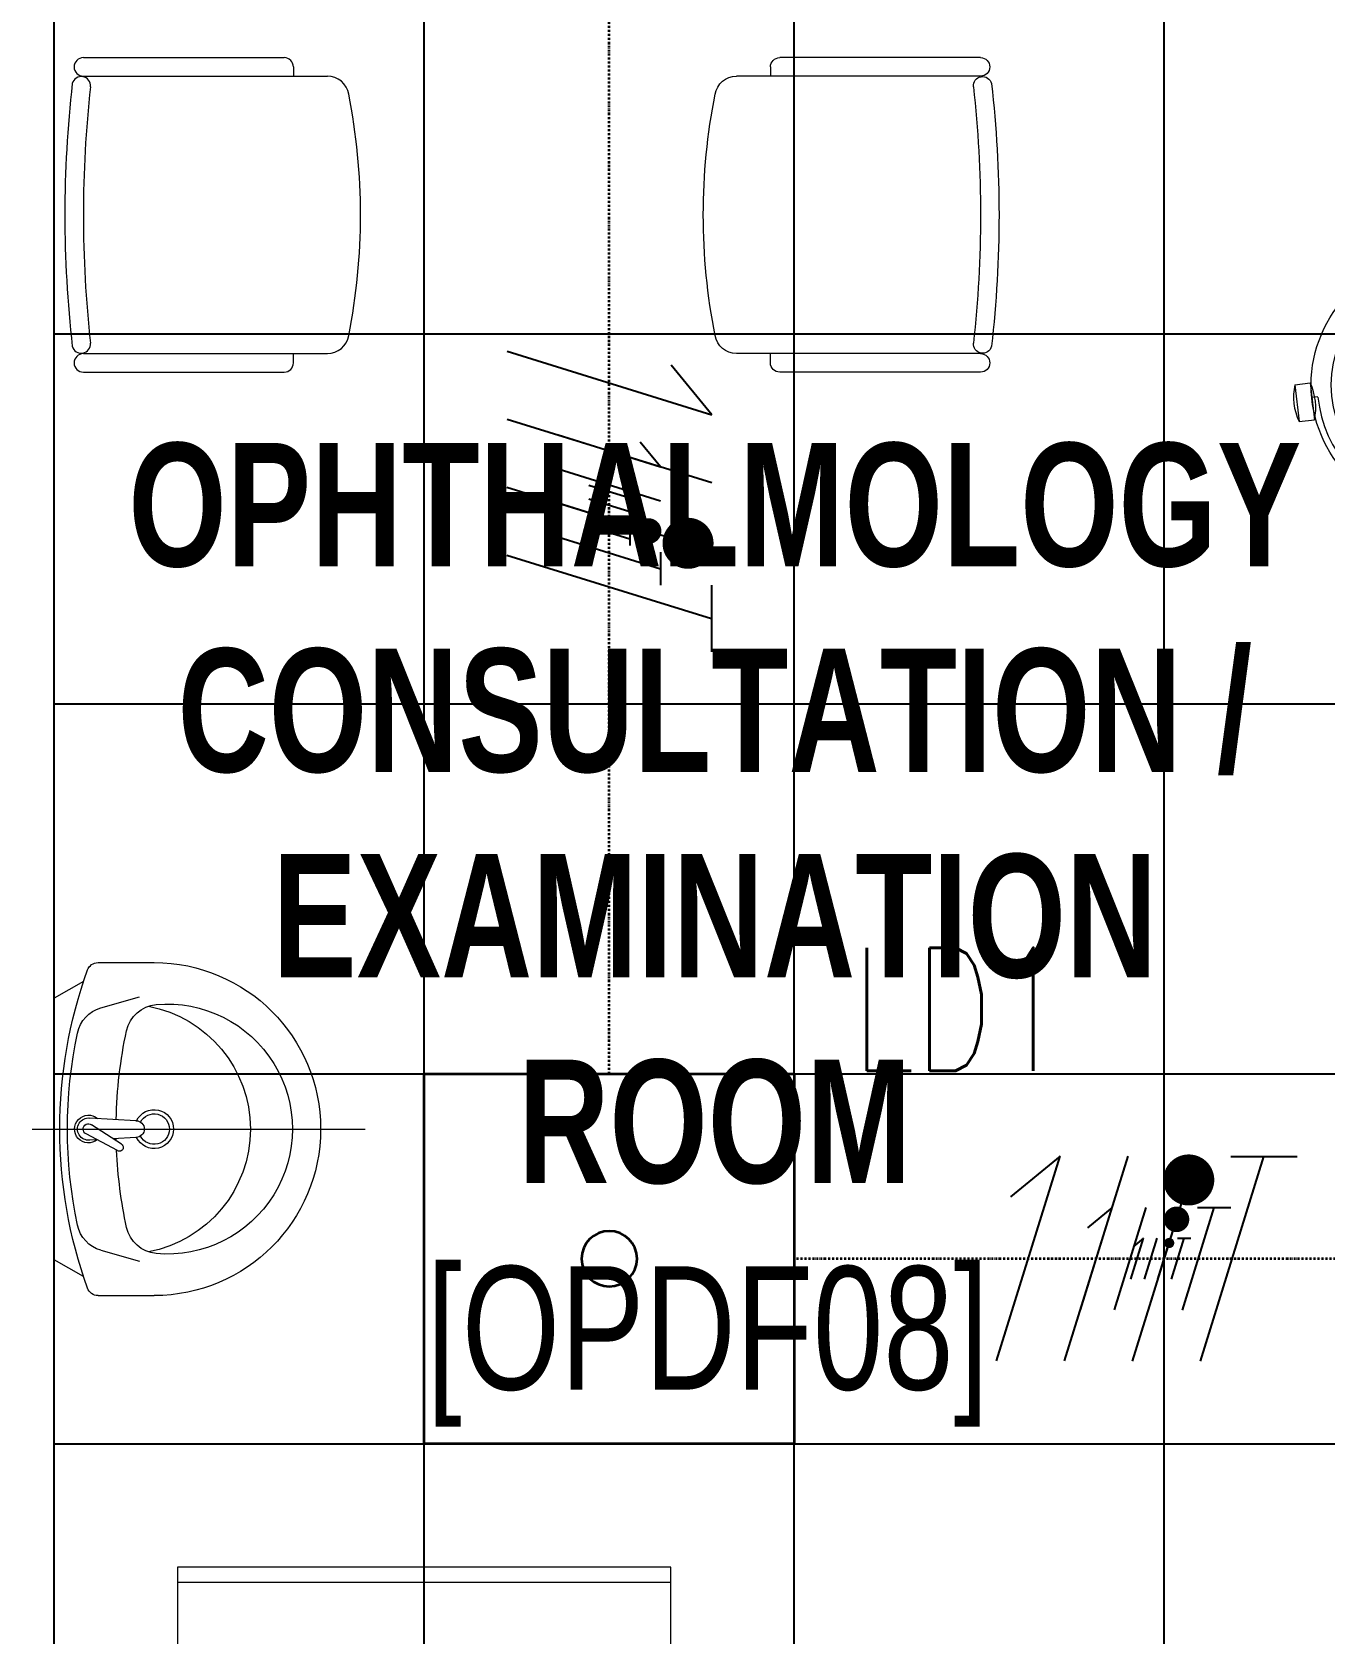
# Model space of a CAD drawing. Extents: x -12260 to 57327, y -29287 to 19916.
# Drawn here: x 10240 to 12337, y -6869 to -4271 of the extents above; entities that cross this region are included whole.
import ezdxf
from ezdxf.enums import TextEntityAlignment as Align

# ---------------------------------------------------------------- set-up
doc = ezdxf.new("R2010")
doc.units = 0
doc.header["$LTSCALE"] = 0.25
doc.linetypes.add('DASHDOT', pattern=[25.4, 12.7, -6.35, 0, -6.35])
for name, color, linetype, lineweight in [('01-First Floor$0$72_EGR_BASE_TEXT', 252, 'Continuous', 5), ('01-First Floor$0$LOADING', 253, 'Continuous', 5), ('01-First Floor$0$SANIT', 250, 'Continuous', 5), ('01-First Floor$0$Walls', 251, 'Continuous', 5), ('E-LITE-CIRC-NUMB', 6, 'Continuous', 25), ('E-LITE-CLNG', 150, 'Continuous', 35), ('E-LITE-CLNG-CNDT', 6, 'DASHDOT', 35), ('E-LITE-CTRL', 6, 'Continuous', 25), ('E-LITE-IDEN', 6, 'Continuous', 25), ('E-POWR-WIRE', 6, 'Continuous', 25), ('E-POWR-WIRE @ 100', 6, 'Continuous', 25), ('E-POWR-WIRE @ 20', 6, 'Continuous', 25), ('E-POWR-WIRE @ 50', 6, 'Continuous', 25)]:
    doc.layers.add(name, color=color, linetype=linetype, lineweight=lineweight)
doc.layers.add('01-First Floor$0$FALSE CEILING', color=251, linetype='Continuous')
doc.layers.add('01-First Floor$0$TME-NON MEDICAL FURNITURE', color=242, linetype='Continuous')
doc.styles.add('01-First Floor$0$X3G_ENTITY_9EC9', font='swisscl.ttf', dxfattribs={"height": 0.2})
doc.styles.add('01-First Floor$0$X3G_ENTITY_9F38', font='swisscl.ttf', dxfattribs={"height": 0.2})
doc.styles.add('DC_SIMPLEX', font='SIMPLEX.shx', dxfattribs={"width": 0.7})

# ---------------------------------------------------------------- blocks, each defined once
blk = doc.blocks.new('01-First Floor$0$lav-manta 60')
at = {"layer": '01-First Floor$0$SANIT'}
for p, q in [((0, 0.04), (0, -0.56)), ((-0.2658, -0.0529), (-0.2358, 0)), ((-0.2358, 0), (0.2358, 0)), ((0.2658, -0.0529), (0.2358, 0)), ((0.0389, -0.1142), (0.0087, -0.0575)), ((-0.3, -0.0789), (-0.3, -0.18)), ((-0.2185, -0.0841), (-0.2383, -0.1537)), ((-0.015, -0.1473), (-0.0199, -0.064)), ((0.0274, -0.121), (-0.0078, -0.0673)), ((0.0191, -0.077), (0.0199, -0.064)), ((0.2185, -0.0841), (0.2383, -0.1537)), ((0.3, -0.0789), (0.3, -0.18)), ((0.015, -0.1473), (0.0174, -0.1057))]:
    blk.add_line(p, q, dxfattribs=at)
for centre, radius, start, end in [((0, -0.8557), 0.8457, 70.1771, 109.8229), ((0, -0.8696), 0.8457, 78.1914, 101.8086), ((-0.1608, -0.1006), 0.06, 101.8086, 164.0794), ((0, -0.0617), 0.025, 320.7474, 220.368), ((0, -0.0617), 0.02, 353.2671, 186.682), ((0, -0.0617), 0.00966, 25.4127, 215.9577), ((0.1608, -0.1006), 0.06, 15.9206, 78.1914), ((-0.28, -0.0789), 0.02, 109.8229, 180), ((0.28, -0.0789), 0.02, 0, 70.1771), ((0, -0.9572), 0.8457, 91.1572, 102.0883), ((0, -0.9572), 0.8457, 88.5486, 88.844), ((0.0332, -0.1176), 0.00666, 210.6852, 30.6852), ((0, -0.9572), 0.8457, 77.9117, 87.4274), ((-0.1645, -0.189), 0.06, 102.0883, 174.8142), ((0.1645, -0.189), 0.06, 5.1858, 77.9117), ((0, -0.1282), 0.2252, 190.6097, 349.3903), ((0, -0.18), 0.035, 115.3106, 64.6894), ((0, -0.18), 0.0275, 117.1496, 62.8504), ((0, -0.1473), 0.015, 180, 0), ((0, -0.18), 0.3, 180, 0), ((0, -0.2039), 0.2252, 174.8142, 5.1858)]:
    blk.add_arc(centre, radius, start, end, dxfattribs=at)
blk = doc.blocks.new('01-First Floor$0$GF21027-P')
at = {"layer": '01-First Floor$0$LOADING'}
for p, q in [((0.4, 0.4), (-0.4, 0.4)), ((-0.4, 0.4), (-0.4, 0)), ((0.4, 0), (0.4, 0.4)), ((-0.4, 0.025), (0.4, 0.025)), ((-0.4, 0), (0.4, 0))]:
    blk.add_line(p, q, dxfattribs=at)
blk = doc.blocks.new('01-First Floor$0$HF10037B-P')
at = {"layer": '01-First Floor$0$LOADING'}
for p, q in [((0.2459, 0.134), (0.1859, 0.134)), ((0.1859, 0.134), (0.1859, 0.109)), ((0.2459, 0.134), (0.2459, 0.109)), ((0.2459, 0.109), (0.1859, 0.109)), ((0, 0), (-0.0142, -0.0583)), ((0, 0), (0.0243, -0.0059)), ((0.0243, -0.0059), (0.01, -0.0642)), ((0.4071, -0.0094), (0.431, -0.0018)), ((0.4071, -0.0094), (0.4255, -0.0665)), ((0.431, -0.0018), (0.4493, -0.0589)), ((0.4069, -0.0417), (0.4165, -0.0387)), ((-0.0142, -0.0583), (0.01, -0.0642)), ((0.4255, -0.0665), (0.4493, -0.0589)), ((0.0524, -0.2725), (0.0674, -0.2525)), ((0.0674, -0.2525), (0.1154, -0.2885)), ((0.3125, -0.2897), (0.362, -0.2558)), ((0.3761, -0.2764), (0.362, -0.2558)), ((0.0524, -0.2725), (0.1004, -0.3085)), ((0.3266, -0.3103), (0.3761, -0.2764)), ((0.3267, -0.268), (0.3323, -0.2763)), ((0.1004, -0.3085), (0.1154, -0.2885)), ((0.3266, -0.3103), (0.3125, -0.2897))]:
    blk.add_line(p, q, dxfattribs=at)
for radius in [0.21, 0.1775]:
    blk.add_circle((0.2161, -0.1014), radius, dxfattribs=at)
for centre, radius, start, end in [((0.2159, 0.0465), 0.0925, 71.0754, 108.9246), ((0.2159, 0.1965), 0.0925, 251.0754, 288.9246), ((0.0779, -0.0499), 0.0925, 147.3419, 185.1912), ((-0.0678, -0.0143), 0.0925, 327.3419, 5.1912), ((0.4996, -0.0113), 0.0925, 178.8412, 216.6904), ((0.3568, -0.057), 0.0925, 358.8412, 36.6904), ((0.2161, -0.1014), 0.2, 303.6037, 17.3657), ((0.0389, -0.3404), 0.0925, 34.1875, 72.0368), ((0.3867, -0.3449), 0.0925, 105.5121, 143.3614), ((0.1289, -0.2205), 0.0925, 214.1875, 252.0368), ((0.3019, -0.2212), 0.0925, 285.5121, 323.3614)]:
    blk.add_arc(centre, radius, start, end, dxfattribs=at)
blk = doc.blocks.new('01-First Floor$0$GF21016-P')
at = {"layer": '01-First Floor$0$LOADING', "extrusion": (-1.24384e-09, -1.20261e-09, -1)}
for p, q in [((0.0128, 0.0179), (0.0128, 0.4136)), ((0.4628, 0.0179), (0.4628, 0.4136)), ((-0.0172, 0.0179), (-0.0172, 0.3435)), ((-0.0022, 0.3585), (0.0128, 0.3585)), ((0.4778, 0.3585), (0.4628, 0.3585)), ((0.4928, 0.0179), (0.4928, 0.3435)), ((0.4778, 0.0029), (0.4778, 0.0029))]:
    blk.add_line(p, q, dxfattribs=at)
for centre, radius, start, end in [((-0.2378, -0.5362), 1.0036, 78.7568, 101.2432), ((-0.0478, 0.4136), 0.035, 0, 80.6557), ((-0.4278, 0.4136), 0.035, 99.3443, 180), ((0.0022, 0.3435), 0.015, 0, 90), ((-0.4778, 0.3435), 0.015, 90, 180), ((-0.0284, 0.0145), 0.015, 284.3864, 95.5209), ((-0.2378, 1.8928), 1.8749, 263.6341, 276.3659), ((-0.4471, 0.0145), 0.015, 84.4791, 255.6136), ((0.0022, 0.0179), 0.015, 270, 0), ((0.0022, 0.0179), 0.015, 180, 270), ((-0.2378, 1.8734), 1.8855, 263.5119, 276.4881), ((-0.4778, 0.0179), 0.015, 270, 0), ((-0.4778, 0.0179), 0.015, 180, 270)]:
    blk.add_arc(centre, radius, start, end, dxfattribs=at)
blk = doc.blocks.new('01-First Floor')
at = {"layer": '01-First Floor$0$FALSE CEILING', "linetype": 'Continuous'}
for p, q in [((10876, -7160), (10876, -2810)), ((11476, -7160), (11476, -2810)), ((12076, -7160), (12076, -2810)), ((10276, -4760), (14276, -4760)), ((10276, -5360), (14276, -5360)), ((10276, -5960), (14276, -5960)), ((10276, -6560), (14276, -6560))]:
    blk.add_line(p, q, dxfattribs=at)
at = {"layer": '01-First Floor$0$FALSE CEILING'}
blk.add_lwpolyline([(14276, -7160), (10276, -7160), (10276, -2810), (14276, -2810)], close=True, dxfattribs=at)
at = {"layer": '01-First Floor$0$Walls'}
blk.add_line((10276, -2810), (10276, -7160), dxfattribs=at)
at = {"layer": '01-First Floor$0$LOADING', "extrusion": (-2.79672e-08, 3.6788e-07, -1), "xscale": -1000.000000000001, "yscale": 1000.000000000001, "zscale": 999.999999999999, "rotation": 117.971696169471}
blk.add_blockref('01-First Floor$0$HF10037B-P', (-12715.1, -4699.6, 0.1), dxfattribs=at)
at = {"layer": '01-First Floor$0$LOADING', "color": 1, "xscale": 1000, "yscale": 1000, "zscale": 1000, "rotation": 180.0000000209116}
blk.add_blockref('01-First Floor$0$GF21027-P', (10876, -6760, -0.1), dxfattribs=at)
at = {"layer": '01-First Floor$0$SANIT', "xscale": -900.000000000201, "yscale": 900.000000000201, "zscale": 900.000000000201, "rotation": 90}
blk.add_blockref('01-First Floor$0$lav-manta 60', (10276, -6049.7, 0), dxfattribs=at)
blk.add_blockref('01-First Floor$0$lav-manta 60', (10276, -6049.7, 0), dxfattribs=at)
at = {"layer": '01-First Floor$0$TME-NON MEDICAL FURNITURE', "color": 1, "extrusion": (-1.86519e-05, 4.75185e-05, 1), "xscale": -1000.000000000003, "yscale": 1000.000000000004, "zscale": -1000.000000000003, "rotation": 270.0000250975433}
blk.add_blockref('01-First Floor$0$GF21016-P', (10305.3, -4804.9, -0.6), dxfattribs=at)
at = {"layer": '01-First Floor$0$TME-NON MEDICAL FURNITURE', "color": 1, "extrusion": (1.86519e-05, 4.75185e-05, 1), "xscale": 1000.000000000003, "yscale": 1000.000000000003, "zscale": -1000.000000000001, "rotation": 89.9999749024567}
blk.add_blockref('01-First Floor$0$GF21016-P', (11795.9, -4804.9, -0.2), dxfattribs=at)
at = {"layer": '01-First Floor$0$72_EGR_BASE_TEXT', "insert": (11347.2, -4937, -0.1), "char_height": 200, "width": 1796.52, "attachment_point": 2, "style": '01-First Floor$0$X3G_ENTITY_9EC9'}
blk.add_mtext('{\\fSwis721 LtCn BT|b1|i0|c0|p34;OPHTHALMOLOGY CONSULTATION / EXAMINATION ROOM}', dxfattribs=at)
at = {"layer": '01-First Floor$0$72_EGR_BASE_TEXT', "insert": (11335.6, -6272.2, 0), "char_height": 200, "attachment_point": 2, "style": '01-First Floor$0$X3G_ENTITY_9F38'}
blk.add_mtext('[OPDF08]', dxfattribs=at)
blk = doc.blocks.new('*U25')
blk.add_lwpolyline([(-300, 300), (-300, -300), (300, -300), (300, 300)], close=True)
blk.add_circle((0, 0), 45)
at = {"layer": 'E-LITE-CIRC-NUMB', "style": 'DC_SIMPLEX', "width": 0.7, "flags": 8}
blk.add_attdef('CIRCUIT', text='', height=200, rotation=0, dxfattribs=at).set_placement((-473.9, 300), align=Align.RIGHT)
at = {"layer": 'E-LITE-CTRL', "style": 'DC_SIMPLEX', "width": 0.7, "flags": 8}
blk.add_attdef('CONTROL', (1118.9, -935), '', height=200, rotation=360, dxfattribs=at)
at = {"layer": 'E-LITE-IDEN', "style": 'DC_SIMPLEX', "width": 0.7, "flags": 8}
blk.add_attdef('TYPE', (460.4, 457.6), '', height=200, rotation=360, dxfattribs=at)
blk = doc.blocks.new('*U48')
for p, q in [((-1.655, 2.719), (1.665, 1.689)), ((1.665, 1.689), (1.006, 2.491)), ((-1.658, 1.617), (1.663, 0.587)), ((-1.66, 0.515), (1.66, -0.515)), ((-1.663, -0.587), (1.658, -1.617)), ((1.659, -1.078), (1.657, -2.157))]:
    blk.add_line(p, q)
at = {"const_width": 0.414}
blk.add_lwpolyline([(1.278, -0.19, 1), (1.277, -0.604, 1)], format="xyb", close=True, dxfattribs=at)
blk = doc.blocks.new('*U750')
at = {"layer": 'E-POWR-WIRE @ 100', "xscale": 100, "yscale": 100, "zscale": 100}
blk.add_blockref('*U48', (11176, -5060), dxfattribs=at)
at = {"layer": 'E-POWR-WIRE @ 20', "xscale": 20, "yscale": 20, "zscale": 20}
blk.add_blockref('*U48', (11176, -5060), dxfattribs=at)
at = {"layer": 'E-POWR-WIRE @ 50', "xscale": 50, "yscale": 50, "zscale": 50}
blk.add_blockref('*U48', (11176, -5060), dxfattribs=at)
blk = doc.blocks.new('*U49')
for p, q in [((-2.719, -1.655), (-1.689, 1.665)), ((-1.689, 1.665), (-2.491, 1.006)), ((-1.617, -1.658), (-0.587, 1.663)), ((-0.515, -1.66), (0.515, 1.66)), ((0.587, -1.663), (1.617, 1.658)), ((1.078, 1.659), (2.157, 1.657))]:
    blk.add_line(p, q)
at = {"const_width": 0.414}
blk.add_lwpolyline([(0.19, 1.278, 1), (0.604, 1.277, 1)], format="xyb", close=True, dxfattribs=at)
blk = doc.blocks.new('*U771')
at = {"layer": 'E-POWR-WIRE @ 100', "xscale": 100, "yscale": 100, "zscale": 100}
blk.add_blockref('*U49', (12076, -6260), dxfattribs=at)
at = {"layer": 'E-POWR-WIRE @ 20', "xscale": 20, "yscale": 20, "zscale": 20}
blk.add_blockref('*U49', (12076, -6260), dxfattribs=at)
at = {"layer": 'E-POWR-WIRE @ 50', "xscale": 50, "yscale": 50, "zscale": 50}
blk.add_blockref('*U49', (12076, -6260), dxfattribs=at)

msp = doc.modelspace()

# ---------------------------------------------------------------- linework, layer by layer
at = {"layer": 'E-LITE-CLNG-CNDT'}
for points in [[(11176, -5960), (11176, -4160)], [(12676, -6260), (11476, -6260)]]:
    msp.add_lwpolyline(points, dxfattribs=at)

# ---------------------------------------------------------------- block references
at = {"layer": 'E-LITE-CLNG'}
ref = msp.add_blockref('*U25', (11176, -6260), dxfattribs=dict(at, xscale=-1))
ref.add_attrib('TYPE', 'LD1', (11569.5, -5955.5), dxfattribs={"layer": 'E-LITE-IDEN', "height": 200, "rotation": 0, "style": 'DC_SIMPLEX', "width": 0.7, "flags": 8})
at = {"layer": 'E-LITE-CLNG-CNDT'}
msp.add_blockref('01-First Floor', (0, 0), dxfattribs=at)
at = {"layer": 'E-POWR-WIRE'}
for name in ['*U750', '*U771']:
    msp.add_blockref(name, (0, 0), dxfattribs=at)

doc.saveas('drawing.dxf')
